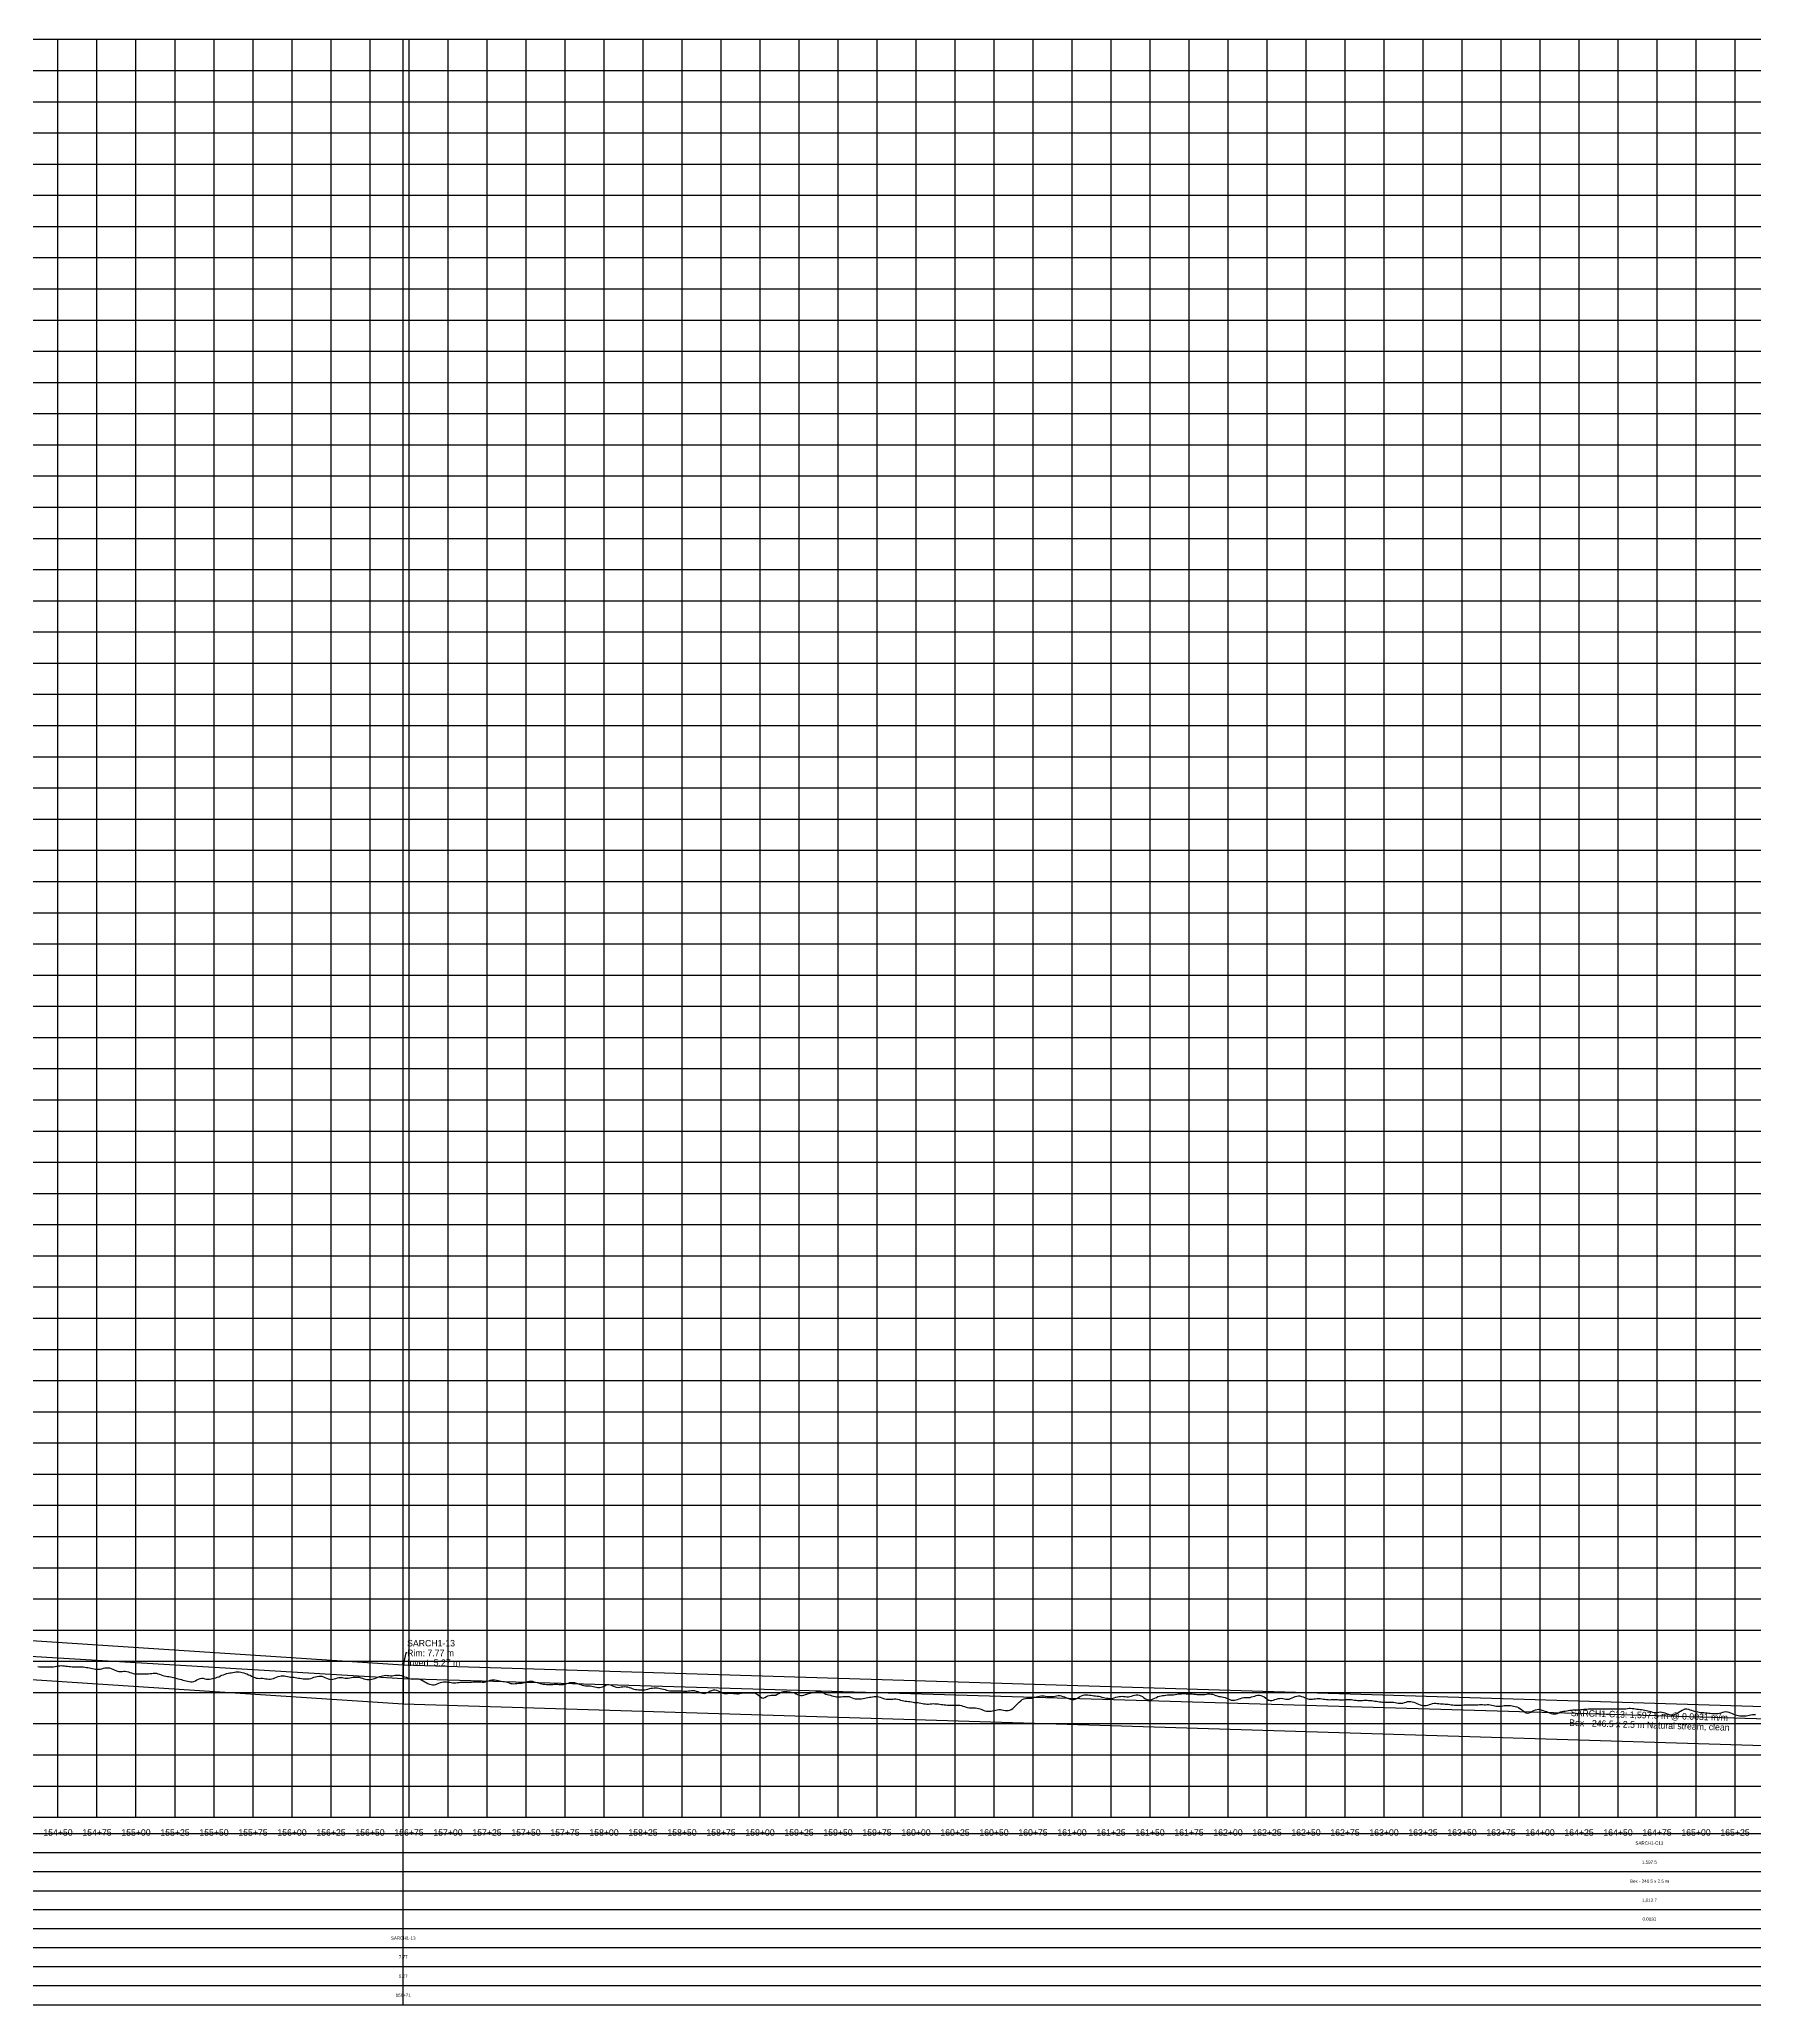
# Model space of a CAD drawing. Extents: x -64 to 17591, y -140 to 1126.
# Drawn here: x 15438 to 16538, y -140 to 1120 of the extents above; entities that cross this region are included whole.
import ezdxf
from ezdxf.enums import TextEntityAlignment as Align

# ---------------------------------------------------------------- set-up
doc = ezdxf.new("R2010")
doc.units = 0
for name, color, linetype in [('Annotation', 7, 'Continuous'), ('Annotation_Table', 254, 'Continuous'), ('Crown', 7, 'Continuous'), ('Grid', 254, 'Continuous'), ('Grid_Text', 7, 'Continuous'), ('Ground_Elevation', 3, 'Continuous'), ('Hydraulic_Grade', 5, 'Continuous'), ('Invert', 7, 'Continuous'), ('Structure', 7, 'Continuous')]:
    doc.layers.add(name, color=color, linetype=linetype)

msp = doc.modelspace()

# ---------------------------------------------------------------- linework, layer by layer
at = {"layer": 'Annotation', "color": 0}
msp.add_lwpolyline([(15671.3, 77.7), (15671.1, 78.7), (15671.9, 78.5)], close=True, dxfattribs=at)
msp.add_lwpolyline([(15673.8, 85.3), (15673, 85.3), (15671.3, 77.7)], dxfattribs=at)
at = {"layer": 'Annotation_Table', "color": 254}
for points in [[(15671.3, -140.2), (15671.3, 1120)], [(-25, -30.5), (17575, -30.5)], [(-25, -42.7), (17575, -42.7)], [(-25, -54.9), (17575, -54.9)], [(-25, -67.1), (17575, -67.1)], [(-25, -79.2), (17575, -79.2)], [(-25, -91.4), (17575, -91.4)], [(-25, -103.6), (17575, -103.6)], [(-25, -115.8), (17575, -115.8)], [(-25, -128), (17575, -128)], [(-25, -140.2), (17575, -140.2)]]:
    msp.add_lwpolyline(points, dxfattribs=at)
at = {"layer": 'Crown', "color": 0}
for points in [[(15096.7, 115.3), (15671.3, 77.7)], [(15671.3, 77.7), (15671.3, 77.7)], [(15671.3, 77.7), (17268.8, 28.8)]]:
    msp.add_lwpolyline(points, dxfattribs=at)
at = {"layer": 'Grid', "color": 254}
for points in [[(-25, 1120), (17575, 1120)], [(15450, -20), (15450, 1120)], [(15475, -20), (15475, 1120)], [(15500, -20), (15500, 1120)], [(15525, -20), (15525, 1120)], [(15550, -20), (15550, 1120)], [(15575, -20), (15575, 1120)], [(15600, -20), (15600, 1120)], [(15625, -20), (15625, 1120)], [(15650, -20), (15650, 1120)], [(15675, -20), (15675, 1120)], [(15700, -20), (15700, 1120)], [(15725, -20), (15725, 1120)], [(15750, -20), (15750, 1120)], [(15775, -20), (15775, 1120)], [(15800, -20), (15800, 1120)], [(15825, -20), (15825, 1120)], [(15850, -20), (15850, 1120)], [(15875, -20), (15875, 1120)], [(15900, -20), (15900, 1120)], [(15925, -20), (15925, 1120)], [(15950, -20), (15950, 1120)], [(15975, -20), (15975, 1120)], [(16000, -20), (16000, 1120)], [(16025, -20), (16025, 1120)], [(16050, -20), (16050, 1120)], [(16075, -20), (16075, 1120)], [(16100, -20), (16100, 1120)], [(16125, -20), (16125, 1120)], [(16150, -20), (16150, 1120)], [(16175, -20), (16175, 1120)], [(16200, -20), (16200, 1120)], [(16225, -20), (16225, 1120)], [(16250, -20), (16250, 1120)], [(16275, -20), (16275, 1120)], [(16300, -20), (16300, 1120)], [(16325, -20), (16325, 1120)], [(16350, -20), (16350, 1120)], [(16375, -20), (16375, 1120)], [(16400, -20), (16400, 1120)], [(16425, -20), (16425, 1120)], [(16450, -20), (16450, 1120)], [(16475, -20), (16475, 1120)], [(16500, -20), (16500, 1120)], [(16525, -20), (16525, 1120)], [(-25, 1100), (17575, 1100)], [(-25, 1080), (17575, 1080)], [(-25, 1060), (17575, 1060)], [(-25, 1040), (17575, 1040)], [(-25, 1020), (17575, 1020)], [(-25, 1000), (17575, 1000)], [(-25, 980), (17575, 980)], [(-25, 960), (17575, 960)], [(-25, 940), (17575, 940)], [(-25, 920), (17575, 920)], [(-25, 900), (17575, 900)], [(-25, 880), (17575, 880)], [(-25, 860), (17575, 860)], [(-25, 840), (17575, 840)], [(-25, 820), (17575, 820)], [(-25, 800), (17575, 800)], [(-25, 780), (17575, 780)], [(-25, 760), (17575, 760)], [(-25, 740), (17575, 740)], [(-25, 720), (17575, 720)], [(-25, 700), (17575, 700)], [(-25, 680), (17575, 680)], [(-25, 660), (17575, 660)], [(-25, 640), (17575, 640)], [(-25, 620), (17575, 620)], [(-25, 600), (17575, 600)], [(-25, 580), (17575, 580)], [(-25, 560), (17575, 560)], [(-25, 540), (17575, 540)], [(-25, 520), (17575, 520)], [(-25, 500), (17575, 500)], [(-25, 480), (17575, 480)], [(-25, 460), (17575, 460)], [(-25, 440), (17575, 440)], [(-25, 420), (17575, 420)], [(-25, 400), (17575, 400)], [(-25, 380), (17575, 380)], [(-25, 360), (17575, 360)], [(-25, 340), (17575, 340)], [(-25, 320), (17575, 320)], [(-25, 300), (17575, 300)], [(-25, 280), (17575, 280)], [(-25, 260), (17575, 260)], [(-25, 240), (17575, 240)], [(-25, 220), (17575, 220)], [(-25, 200), (17575, 200)], [(-25, 180), (17575, 180)], [(-25, 160), (17575, 160)], [(-25, 140), (17575, 140)], [(-25, 120), (17575, 120)], [(-25, 100), (17575, 100)], [(-25, 80), (17575, 80)], [(-25, 60), (17575, 60)], [(-25, 40), (17575, 40)], [(-25, 20), (17575, 20)], [(-25, 0), (17575, 0)], [(-25, -20), (17575, -20)]]:
    msp.add_lwpolyline(points, dxfattribs=at)
at = {"layer": 'Ground_Elevation', "color": 3}
msp.add_lwpolyline([(15437.1, 76.6), (15438.1, 76.5), (15439.1, 76.5), (15440.1, 76.5), (15441.1, 76.5), (15442.1, 76.5), (15443.1, 76.4), (15444.1, 76.4), (15445.1, 76.4), (15446.1, 76.4), (15447.1, 76.5), (15448.1, 76.7), (15449.1, 76.9), (15450.1, 77), (15451.1, 77.1), (15452.1, 77.2), (15453.1, 77.1), (15454.1, 77), (15455.1, 76.9), (15456.1, 76.8), (15457.1, 76.7), (15458.1, 76.6), (15459.1, 76.5), (15460.1, 76.5), (15461.1, 76.5), (15462.1, 76.5), (15463.1, 76.5), (15464.1, 76.5), (15465.1, 76.5), (15466.1, 76.4), (15467.1, 76.2), (15468.1, 76.1), (15469.1, 75.9), (15470.1, 75.7), (15471.1, 75.5), (15472.1, 75.3), (15473.1, 75.1), (15474.1, 75), (15475.1, 74.9), (15476.1, 74.9), (15477.1, 75), (15478.1, 75.2), (15479.1, 75.5), (15480.1, 75.7), (15481.1, 75.8), (15482.1, 75.8), (15483.1, 75.7), (15484.1, 75.3), (15485.1, 74.9), (15486.1, 74.4), (15487.1, 74), (15488.1, 73.6), (15489.1, 73.5), (15490.1, 73.4), (15491.1, 73.4), (15492.1, 73.6), (15493.1, 73.6), (15494.1, 73.5), (15495.1, 73.2), (15496.1, 72.8), (15497.1, 72.5), (15498.1, 72.2), (15499.1, 72), (15500.1, 71.9), (15501.1, 71.9), (15502.1, 72), (15503.1, 72), (15504.1, 72), (15505.1, 72), (15506.1, 71.9), (15507.1, 71.9), (15508.1, 72), (15509.1, 72.1), (15510.1, 72.2), (15511.1, 72.4), (15512.1, 72.4), (15513.1, 72.3), (15514.1, 72), (15515.1, 71.8), (15516.1, 71.3), (15517.1, 70.9), (15518.1, 70.6), (15519.1, 70.4), (15520.1, 70.3), (15521.1, 70.2), (15522.1, 70.1), (15523.1, 69.9), (15524.1, 69.6), (15525.1, 69.3), (15526.1, 69), (15527.1, 68.7), (15528.1, 68.5), (15529.1, 68.2), (15530.1, 67.9), (15531.1, 67.6), (15532.1, 67.4), (15533.1, 67.2), (15534.1, 67), (15535.1, 66.8), (15536.1, 66.8), (15537.1, 67.1), (15538.1, 67.5), (15539.1, 68), (15540.1, 68.6), (15541.1, 69), (15542.1, 69.1), (15543.1, 69.1), (15544.1, 68.8), (15545.1, 68.6), (15546.1, 68.5), (15547.1, 68.6), (15548.1, 68.8), (15549.1, 69), (15550.1, 69.2), (15551.1, 69.4), (15552.1, 69.7), (15553.1, 70.1), (15554.1, 70.6), (15555.1, 71.1), (15556.1, 71.4), (15557.1, 71.8), (15558.1, 72.1), (15559.1, 72.3), (15560.1, 72.5), (15561.1, 72.6), (15562.1, 72.8), (15563.1, 73), (15564.1, 73.2), (15565.1, 73.3), (15566.1, 73.3), (15567.1, 73.1), (15568.1, 72.8), (15569.1, 72.5), (15570.1, 72.2), (15571.1, 71.9), (15572.1, 71.4), (15573.1, 71), (15574.1, 70.5), (15575.1, 70), (15576.1, 69.5), (15577.1, 69.2), (15578.1, 69.1), (15579.1, 69), (15580.1, 69.1), (15581.1, 69.1), (15582.1, 69), (15583.1, 68.8), (15584.1, 68.7), (15585.1, 68.6), (15586.1, 68.6), (15587.1, 68.7), (15588.1, 68.9), (15589.1, 69.3), (15590.1, 69.8), (15591.1, 70.2), (15592.1, 70.5), (15593.1, 70.6), (15594.1, 70.6), (15595.1, 70.6), (15596.1, 70.4), (15597.1, 70.2), (15598.1, 70), (15599.1, 69.9), (15600.1, 69.8), (15601.1, 69.7), (15602.1, 69.5), (15603.1, 69.4), (15604.1, 69.2), (15605.1, 69.1), (15606.1, 69), (15607.1, 68.8), (15608.1, 68.8), (15609.1, 68.8), (15610.1, 68.8), (15611.1, 68.8), (15612.1, 69), (15613.1, 69.3), (15614.1, 69.7), (15615.1, 70), (15616.1, 70.3), (15617.1, 70.5), (15618.1, 70.5), (15619.1, 70.4), (15620.1, 70.1), (15621.1, 69.6), (15622.1, 69.1), (15623.1, 68.7), (15624.1, 68.5), (15625.1, 68.4), (15626.1, 68.5), (15627.1, 68.7), (15628.1, 69), (15629.1, 69.3), (15630.1, 69.5), (15631.1, 69.6), (15632.1, 69.6), (15633.1, 69.4), (15634.1, 69.2), (15635.1, 69.1), (15636.1, 69.1), (15637.1, 69.3), (15638.1, 69.5), (15639.1, 69.7), (15640.1, 69.8), (15641.1, 69.9), (15642.1, 69.8), (15643.1, 69.7), (15644.1, 69.4), (15645.1, 69.2), (15646.1, 68.8), (15647.1, 68.5), (15648.1, 68.3), (15649.1, 68.3), (15650.1, 68.4), (15651.1, 68.5), (15652.1, 68.7), (15653.1, 69), (15654.1, 69.4), (15655.1, 69.8), (15656.1, 70.2), (15657.1, 70.5), (15658.1, 70.7), (15659.1, 70.9), (15660.1, 71), (15661.1, 70.9), (15662.1, 70.8), (15663.1, 70.7), (15664.1, 70.7), (15665.1, 70.8), (15666.1, 71), (15667.1, 71.1), (15668.1, 71.1), (15669.1, 71), (15670.1, 70.8), (15671.1, 70.5), (15672.1, 70.1), (15673.1, 69.8), (15674.1, 69.4), (15675.1, 69), (15676.1, 68.8), (15677.1, 68.6), (15678.1, 68.7), (15679.1, 68.8), (15680.1, 68.8), (15681.1, 68.7), (15682.1, 68.4), (15683.1, 68), (15684.1, 67.5), (15685.1, 66.9), (15686.1, 66.4), (15687.1, 65.8), (15688.1, 65.3), (15689.1, 65), (15690.1, 64.8), (15691.1, 64.9), (15692.1, 65.1), (15693.1, 65.6), (15694.1, 66), (15695.1, 66.4), (15696.1, 66.7), (15697.1, 66.9), (15698.1, 66.9), (15699.1, 66.8), (15700.1, 66.7), (15701.1, 66.5), (15702.1, 66.3), (15703.1, 66.1), (15704.1, 66.1), (15705.1, 66.2), (15706.1, 66.3), (15707.1, 66.4), (15708.1, 66.5), (15709.1, 66.5), (15710.1, 66.5), (15711.1, 66.5), (15712.1, 66.5), (15713.1, 66.5), (15714.1, 66.6), (15715.1, 66.7), (15716.1, 66.8), (15717.1, 66.9), (15718.1, 66.9), (15719.1, 66.9), (15720.1, 66.9), (15721.1, 66.8), (15722.1, 66.7), (15723.1, 66.7), (15724.1, 66.9), (15725.1, 67.2), (15726.1, 67.5), (15727.1, 67.8), (15728.1, 68), (15729.1, 68.1), (15730.1, 68.1), (15731.1, 67.9), (15732.1, 67.7), (15733.1, 67.4), (15734.1, 67.3), (15735.1, 67.1), (15736.1, 67), (15737.1, 66.8), (15738.1, 66.5), (15739.1, 66.1), (15740.1, 65.8), (15741.1, 65.7), (15742.1, 65.6), (15743.1, 65.7), (15744.1, 65.8), (15745.1, 65.9), (15746.1, 66), (15747.1, 66), (15748.1, 66.1), (15749.1, 66.3), (15750.1, 66.6), (15751.1, 67), (15752.1, 67.2), (15753.1, 67.3), (15754.1, 67.2), (15755.1, 66.9), (15756.1, 66.7), (15757.1, 66.4), (15758.1, 66.1), (15759.1, 65.8), (15760.1, 65.6), (15761.1, 65.4), (15762.1, 65.3), (15763.1, 65.2), (15764.1, 65.1), (15765.1, 65.1), (15766.1, 65.1), (15767.1, 65.2), (15768.1, 65.3), (15769.1, 65.3), (15770.1, 65.3), (15771.1, 65.1), (15772.1, 65), (15773.1, 65), (15774.1, 65.1), (15775.1, 65.3), (15776.1, 65.7), (15777.1, 66), (15778.1, 66.3), (15779.1, 66.4), (15780.1, 66.4), (15781.1, 66.3), (15782.1, 66), (15783.1, 65.8), (15784.1, 65.4), (15785.1, 65), (15786.1, 64.7), (15787.1, 64.4), (15788.1, 64.2), (15789.1, 64.2), (15790.1, 64.2), (15791.1, 64.2), (15792.1, 64.1), (15793.1, 63.8), (15794.1, 63.6), (15795.1, 63.3), (15796.1, 63.1), (15797.1, 63.1), (15798.1, 63.3), (15799.1, 63.6), (15800.1, 64.1), (15801.1, 64.6), (15802.1, 65), (15803.1, 65), (15804.1, 64.8), (15805.1, 64.4), (15806.1, 64), (15807.1, 63.6), (15808.1, 63.3), (15809.1, 63.2), (15810.1, 63.4), (15811.1, 63.5), (15812.1, 63.7), (15813.1, 63.8), (15814.1, 63.7), (15815.1, 63.5), (15816.1, 63.2), (15817.1, 62.9), (15818.1, 62.5), (15819.1, 62.2), (15820.1, 62), (15821.1, 61.8), (15822.1, 61.7), (15823.1, 61.6), (15824.1, 61.6), (15825.1, 61.6), (15826.1, 61.7), (15827.1, 61.9), (15828.1, 62.2), (15829.1, 62.5), (15830.1, 62.7), (15831.1, 62.8), (15832.1, 62.9), (15833.1, 62.9), (15834.1, 62.9), (15835.1, 62.7), (15836.1, 62.5), (15837.1, 62.4), (15838.1, 62.1), (15839.1, 61.9), (15840.1, 61.5), (15841.1, 61.2), (15842.1, 61), (15843.1, 61), (15844.1, 61), (15845.1, 61), (15846.1, 61), (15847.1, 61.1), (15848.1, 61.1), (15849.1, 61.1), (15850.1, 61), (15851.1, 60.9), (15852.1, 60.9), (15853.1, 60.9), (15854.1, 61), (15855.1, 61.1), (15856.1, 61.2), (15857.1, 61.3), (15858.1, 61.2), (15859.1, 60.9), (15860.1, 60.6), (15861.1, 60.1), (15862.1, 59.7), (15863.1, 59.5), (15864.1, 59.4), (15865.1, 59.6), (15866.1, 60), (15867.1, 60.5), (15868.1, 61), (15869.1, 61.3), (15870.1, 61.6), (15871.1, 61.7), (15872.1, 61.5), (15873.1, 61.1), (15874.1, 60.6), (15875.1, 60), (15876.1, 59.6), (15877.1, 59.4), (15878.1, 59.3), (15879.1, 59.4), (15880.1, 59.5), (15881.1, 59.6), (15882.1, 59.5), (15883.1, 59.4), (15884.1, 59.3), (15885.1, 59.2), (15886.1, 59.2), (15887.1, 59.4), (15888.1, 59.6), (15889.1, 59.8), (15890.1, 59.8), (15891.1, 59.8), (15892.1, 59.7), (15893.1, 59.7), (15894.1, 59.8), (15895.1, 59.8), (15896.1, 59.8), (15897.1, 59.5), (15898.1, 59), (15899.1, 58.2), (15900.1, 57.3), (15901.1, 56.6), (15902.1, 56.4), (15903.1, 56.8), (15904.1, 57.4), (15905.1, 57.8), (15906.1, 58.1), (15907.1, 58.2), (15908.1, 58.2), (15909.1, 58.2), (15910.1, 58.3), (15911.1, 58.8), (15912.1, 59.4), (15913.1, 60), (15914.1, 60.4), (15915.1, 60.6), (15916.1, 60.7), (15917.1, 60.6), (15918.1, 60.5), (15919.1, 60.3), (15920.1, 60.1), (15921.1, 60), (15922.1, 59.7), (15923.1, 59.2), (15924.1, 58.7), (15925.1, 58.3), (15926.1, 58.1), (15927.1, 58.1), (15928.1, 58.3), (15929.1, 58.7), (15930.1, 59), (15931.1, 59.3), (15932.1, 59.5), (15933.1, 59.7), (15934.1, 59.9), (15935.1, 60.2), (15936.1, 60.4), (15937.1, 60.4), (15938.1, 60.4), (15939.1, 60.3), (15940.1, 60), (15941.1, 59.5), (15942.1, 59), (15943.1, 58.6), (15944.1, 58.4), (15945.1, 58.2), (15946.1, 57.9), (15947.1, 57.6), (15948.1, 57.4), (15949.1, 57.2), (15950.1, 57.1), (15951.1, 57.1), (15952.1, 57.2), (15953.1, 57.3), (15954.1, 57.4), (15955.1, 57.5), (15956.1, 57.5), (15957.1, 57.3), (15958.1, 57), (15959.1, 56.6), (15960.1, 56.2), (15961.1, 56), (15962.1, 55.9), (15963.1, 55.9), (15964.1, 55.9), (15965.1, 56), (15966.1, 56.1), (15967.1, 56.3), (15968.1, 56.5), (15969.1, 56.7), (15970.1, 56.9), (15971.1, 57), (15972.1, 57.2), (15973.1, 57.4), (15974.1, 57.5), (15975.1, 57.4), (15976.1, 57.2), (15977.1, 56.9), (15978.1, 56.6), (15979.1, 56.2), (15980.1, 55.9), (15981.1, 55.7), (15982.1, 55.7), (15983.1, 55.7), (15984.1, 55.7), (15985.1, 55.8), (15986.1, 55.9), (15987.1, 55.9), (15988.1, 55.7), (15989.1, 55.4), (15990.1, 55.1), (15991.1, 54.9), (15992.1, 54.7), (15993.1, 54.5), (15994.1, 54.4), (15995.1, 54.3), (15996.1, 54.1), (15997.1, 53.9), (15998.1, 53.7), (15999.1, 53.6), (16000.1, 53.5), (16001.1, 53.5), (16002.1, 53.4), (16003.1, 53.2), (16004.1, 52.9), (16005.1, 52.8), (16006.1, 52.6), (16007.1, 52.5), (16008.1, 52.5), (16009.1, 52.6), (16010.1, 52.8), (16011.1, 52.9), (16012.1, 52.8), (16013.1, 52.7), (16014.1, 52.6), (16015.1, 52.5), (16016.1, 52.3), (16017.1, 52.2), (16018.1, 52.1), (16019.1, 52), (16020.1, 51.9), (16021.1, 51.8), (16022.1, 51.8), (16023.1, 51.8), (16024.1, 51.8), (16025.1, 51.9), (16026.1, 51.9), (16027.1, 51.9), (16028.1, 51.8), (16029.1, 51.6), (16030.1, 51.3), (16031.1, 50.9), (16032.1, 50.5), (16033.1, 50.3), (16034.1, 50.1), (16035.1, 50.1), (16036.1, 50.1), (16037.1, 50.1), (16038.1, 50.1), (16039.1, 50), (16040.1, 49.8), (16041.1, 49.4), (16042.1, 49), (16043.1, 48.6), (16044.1, 48.2), (16045.1, 48), (16046.1, 48), (16047.1, 48), (16048.1, 48.1), (16049.1, 48.3), (16050.1, 48.5), (16051.1, 48.7), (16052.1, 48.9), (16053.1, 49), (16054.1, 49), (16055.1, 48.9), (16056.1, 48.7), (16057.1, 48.5), (16058.1, 48.4), (16059.1, 48.4), (16060.1, 48.6), (16061.1, 49.1), (16062.1, 49.8), (16063.1, 50.7), (16064.1, 51.8), (16065.1, 52.8), (16066.1, 53.8), (16067.1, 54.6), (16068.1, 55.4), (16069.1, 55.9), (16070.1, 56.2), (16071.1, 56.4), (16072.1, 56.4), (16073.1, 56.4), (16074.1, 56.4), (16075.1, 56.6), (16076.1, 56.9), (16077.1, 57.2), (16078.1, 57.5), (16079.1, 57.7), (16080.1, 57.9), (16081.1, 57.9), (16082.1, 57.8), (16083.1, 57.6), (16084.1, 57.5), (16085.1, 57.4), (16086.1, 57.3), (16087.1, 57.3), (16088.1, 57.4), (16089.1, 57.7), (16090.1, 57.9), (16091.1, 58.1), (16092.1, 58.1), (16093.1, 57.9), (16094.1, 57.5), (16095.1, 57.2), (16096.1, 56.8), (16097.1, 56.3), (16098.1, 55.9), (16099.1, 55.6), (16100.1, 55.5), (16101.1, 55.5), (16102.1, 55.8), (16103.1, 56.2), (16104.1, 56.7), (16105.1, 57.3), (16106.1, 57.8), (16107.1, 58.2), (16108.1, 58.4), (16109.1, 58.5), (16110.1, 58.4), (16111.1, 58.3), (16112.1, 58.2), (16113.1, 58), (16114.1, 57.9), (16115.1, 57.8), (16116.1, 57.7), (16117.1, 57.6), (16118.1, 57.3), (16119.1, 57), (16120.1, 56.8), (16121.1, 56.6), (16122.1, 56.4), (16123.1, 56.3), (16124.1, 56.2), (16125.1, 56.2), (16126.1, 56.4), (16127.1, 56.6), (16128.1, 56.9), (16129.1, 57.1), (16130.1, 57.3), (16131.1, 57.5), (16132.1, 57.6), (16133.1, 57.5), (16134.1, 57.4), (16135.1, 57.2), (16136.1, 57.2), (16137.1, 57.4), (16138.1, 57.7), (16139.1, 58), (16140.1, 58.3), (16141.1, 58.5), (16142.1, 58.5), (16143.1, 58.2), (16144.1, 57.8), (16145.1, 57.3), (16146.1, 56.6), (16147.1, 56), (16148.1, 55.5), (16149.1, 55.3), (16150.1, 55.3), (16151.1, 55.5), (16152.1, 55.9), (16153.1, 56.3), (16154.1, 56.8), (16155.1, 57.3), (16156.1, 57.6), (16157.1, 57.8), (16158.1, 58), (16159.1, 58.1), (16160.1, 58.3), (16161.1, 58.4), (16162.1, 58.5), (16163.1, 58.5), (16164.1, 58.5), (16165.1, 58.5), (16166.1, 58.7), (16167.1, 58.9), (16168.1, 59.1), (16169.1, 59.2), (16170.1, 59.2), (16171.1, 59.3), (16172.1, 59.3), (16173.1, 59.2), (16174.1, 59.2), (16175.1, 59.1), (16176.1, 59.1), (16177.1, 59.1), (16178.1, 58.9), (16179.1, 58.8), (16180.1, 58.6), (16181.1, 58.6), (16182.1, 58.6), (16183.1, 58.6), (16184.1, 58.7), (16185.1, 58.7), (16186.1, 58.9), (16187.1, 59.1), (16188.1, 59.1), (16189.1, 59), (16190.1, 58.8), (16191.1, 58.5), (16192.1, 58.1), (16193.1, 57.8), (16194.1, 57.5), (16195.1, 57.3), (16196.1, 57.1), (16197.1, 56.9), (16198.1, 56.7), (16199.1, 56.4), (16200.1, 56), (16201.1, 55.5), (16202.1, 55.1), (16203.1, 55), (16204.1, 55), (16205.1, 55.2), (16206.1, 55.5), (16207.1, 55.9), (16208.1, 56.2), (16209.1, 56.5), (16210.1, 56.7), (16211.1, 56.7), (16212.1, 56.7), (16213.1, 56.7), (16214.1, 56.8), (16215.1, 57.1), (16216.1, 57.4), (16217.1, 57.7), (16218.1, 58), (16219.1, 58.2), (16220.1, 58.2), (16221.1, 58.1), (16222.1, 57.7), (16223.1, 57.2), (16224.1, 56.5), (16225.1, 55.7), (16226.1, 55.1), (16227.1, 54.8), (16228.1, 54.8), (16229.1, 55), (16230.1, 55.4), (16231.1, 55.8), (16232.1, 56.1), (16233.1, 56.2), (16234.1, 56.3), (16235.1, 56.2), (16236.1, 55.9), (16237.1, 55.7), (16238.1, 55.6), (16239.1, 55.7), (16240.1, 56.1), (16241.1, 56.6), (16242.1, 57), (16243.1, 57.4), (16244.1, 57.7), (16245.1, 57.9), (16246.1, 57.8), (16247.1, 57.5), (16248.1, 57.1), (16249.1, 56.7), (16250.1, 56.3), (16251.1, 56), (16252.1, 55.8), (16253.1, 55.7), (16254.1, 55.8), (16255.1, 55.9), (16256.1, 56), (16257.1, 56.2), (16258.1, 56.2), (16259.1, 56.2), (16260.1, 56), (16261.1, 55.8), (16262.1, 55.6), (16263.1, 55.5), (16264.1, 55.4), (16265.1, 55.3), (16266.1, 55.4), (16267.1, 55.5), (16268.1, 55.5), (16269.1, 55.4), (16270.1, 55.4), (16271.1, 55.3), (16272.1, 55.3), (16273.1, 55.3), (16274.1, 55.3), (16275.1, 55.4), (16276.1, 55.5), (16277.1, 55.5), (16278.1, 55.5), (16279.1, 55.4), (16280.1, 55.3), (16281.1, 55.1), (16282.1, 55), (16283.1, 54.8), (16284.1, 54.8), (16285.1, 54.8), (16286.1, 54.9), (16287.1, 55), (16288.1, 55), (16289.1, 55), (16290.1, 54.9), (16291.1, 54.9), (16292.1, 54.8), (16293.1, 54.6), (16294.1, 54.5), (16295.1, 54.4), (16296.1, 54.2), (16297.1, 54), (16298.1, 53.9), (16299.1, 53.8), (16300.1, 53.7), (16301.1, 53.7), (16302.1, 53.7), (16303.1, 53.8), (16304.1, 53.8), (16305.1, 53.8), (16306.1, 53.7), (16307.1, 53.5), (16308.1, 53.4), (16309.1, 53.2), (16310.1, 53.2), (16311.1, 53.2), (16312.1, 53.2), (16313.1, 53.5), (16314.1, 53.8), (16315.1, 54.1), (16316.1, 54.2), (16317.1, 54.1), (16318.1, 54), (16319.1, 53.7), (16320.1, 53.4), (16321.1, 52.9), (16322.1, 52.5), (16323.1, 52.1), (16324.1, 51.8), (16325.1, 51.6), (16326.1, 51.6), (16327.1, 51.7), (16328.1, 51.9), (16329.1, 52.2), (16330.1, 52.5), (16331.1, 52.9), (16332.1, 53.1), (16333.1, 53.1), (16334.1, 53), (16335.1, 52.9), (16336.1, 52.8), (16337.1, 52.7), (16338.1, 52.6), (16339.1, 52.5), (16340.1, 52.5), (16341.1, 52.4), (16342.1, 52.3), (16343.1, 52.1), (16344.1, 52), (16345.1, 51.9), (16346.1, 51.8), (16347.1, 51.8), (16348.1, 51.8), (16349.1, 51.8), (16350.1, 51.9), (16351.1, 52), (16352.1, 52), (16353.1, 52), (16354.1, 52), (16355.1, 52), (16356.1, 52), (16357.1, 52), (16358.1, 52), (16359.1, 52.1), (16360.1, 52.1), (16361.1, 52.2), (16362.1, 52.2), (16363.1, 52.2), (16364.1, 52.1), (16365.1, 52.1), (16366.1, 52.2), (16367.1, 52.2), (16368.1, 52.1), (16369.1, 51.8), (16370.1, 51.6), (16371.1, 51.4), (16372.1, 51.3), (16373.1, 51.2), (16374.1, 51.2), (16375.1, 51.3), (16376.1, 51.4), (16377.1, 51.6), (16378.1, 51.7), (16379.1, 51.7), (16380.1, 51.7), (16381.1, 51.6), (16382.1, 51.5), (16383.1, 51.3), (16384.1, 51), (16385.1, 50.7), (16386.1, 50.3), (16387.1, 49.7), (16388.1, 49), (16389.1, 48.3), (16390.1, 47.6), (16391.1, 47), (16392.1, 46.8), (16393.1, 46.9), (16394.1, 47.3), (16395.1, 47.9), (16396.1, 48.4), (16397.1, 48.8), (16398.1, 49.1), (16399.1, 49.2), (16400.1, 49), (16401.1, 48.7), (16402.1, 48.4), (16403.1, 48.1), (16404.1, 47.8), (16405.1, 47.4), (16406.1, 47), (16407.1, 46.5), (16408.1, 46.3), (16409.1, 46.2), (16410.1, 46.3), (16411.1, 46.6), (16412.1, 47), (16413.1, 47.5), (16414.1, 47.7), (16415.1, 47.9), (16416.1, 48), (16417.1, 48.3), (16418.1, 48.4), (16419.1, 48.6), (16420.1, 48.7), (16421.1, 48.8), (16422.1, 48.8), (16423.1, 48.8), (16424.1, 48.8), (16425.1, 48.8), (16426.1, 49), (16427.1, 49.1), (16428.1, 49.2), (16429.1, 49.3), (16430.1, 49.3), (16431.1, 49.4), (16432.1, 49.4), (16433.1, 49.4), (16434.1, 49.4), (16435.1, 49.4), (16436.1, 49.5), (16437.1, 49.5), (16438.1, 49.5), (16439.1, 49.5), (16440.1, 49.5), (16441.1, 49.5), (16442.1, 49.4), (16443.1, 49.4), (16444.1, 49.4), (16445.1, 49.4), (16446.1, 49.4), (16447.1, 49.5), (16448.1, 49.5), (16449.1, 49.6), (16450.1, 49.6), (16451.1, 49.5), (16452.1, 49.4), (16453.1, 49.4), (16454.1, 49.5), (16455.1, 49.6), (16456.1, 49.8), (16457.1, 49.9), (16458.1, 49.9), (16459.1, 49.8), (16460.1, 49.7), (16461.1, 49.5), (16462.1, 49.3), (16463.1, 49.2), (16464.1, 49.1), (16465.1, 49), (16466.1, 48.8), (16467.1, 48.7), (16468.1, 48.5), (16469.1, 48.3), (16470.1, 48), (16471.1, 47.7), (16472.1, 47.4), (16473.1, 47.2), (16474.1, 47.1), (16475.1, 47.2), (16476.1, 47.4), (16477.1, 47.5), (16478.1, 47.4), (16479.1, 47.2), (16480.1, 46.9), (16481.1, 46.5), (16482.1, 46.1), (16483.1, 45.8), (16484.1, 45.7), (16485.1, 45.7), (16486.1, 45.9), (16487.1, 46.3), (16488.1, 46.8), (16489.1, 47.5), (16490.1, 48.1), (16491.1, 48.7), (16492.1, 49.1), (16493.1, 49.4), (16494.1, 49.4), (16495.1, 49.2), (16496.1, 48.9), (16497.1, 48.6), (16498.1, 48.2), (16499.1, 48), (16500.1, 47.8), (16501.1, 47.5), (16502.1, 47.4), (16503.1, 47.2), (16504.1, 47.2), (16505.1, 47.1), (16506.1, 47), (16507.1, 46.9), (16508.1, 46.8), (16509.1, 46.7), (16510.1, 46.6), (16511.1, 46.5), (16512.1, 46.4), (16513.1, 46.4), (16514.1, 46.5), (16515.1, 46.7), (16516.1, 46.9), (16517.1, 47.3), (16518.1, 47.5), (16519.1, 47.7), (16520.1, 47.6), (16521.1, 47.3), (16522.1, 46.9), (16523.1, 46.4), (16524.1, 46.1), (16525.1, 45.7), (16526.1, 45.4), (16527.1, 45.2), (16528.1, 45.1), (16529.1, 45), (16530.1, 45), (16531.1, 45), (16532.1, 45.1), (16533.1, 45.2), (16534.1, 45.4), (16535.1, 45.6), (16536.1, 45.8), (16537.1, 45.9), (16538.1, 45.9)], dxfattribs=at)
at = {"layer": 'Hydraulic_Grade', "color": 5}
for points in [[(15096.7, 103.4), (15671.3, 69)], [(15671.3, 69), (15671.3, 69)], [(15671.3, 69), (17268.8, 21.8)]]:
    msp.add_lwpolyline(points, dxfattribs=at)
at = {"layer": 'Invert', "color": 0}
for points in [[(15096.7, 90.3), (15671.3, 52.7)], [(15671.3, 52.7), (15671.3, 52.7)], [(15671.3, 52.7), (17268.8, 3.8)]]:
    msp.add_lwpolyline(points, dxfattribs=at)
at = {"layer": 'Structure', "color": 0}
msp.add_lwpolyline([(15671.3, 77.7), (15671.3, 52.7)], dxfattribs=at)
msp.add_lwpolyline([(15671.3, 77.7), (15671.3, 52.7)], dxfattribs=at)

# ---------------------------------------------------------------- texts
at = {"layer": 'Annotation', "color": 0}
for s, height, p in [('SARCH1-13', 4.17, (15673.8, 91.6)), ('Rim: 7.77 m', 4.167, (15673.8, 85.3)), ('Invert: 5.27 m', 4.167, (15673.8, 79.1))]:
    msp.add_text(s, height=height, dxfattribs=at).set_placement(p, align=Align.MIDDLE_LEFT)
for s, p in [('Box - 246.5 x 2.5 m Natural stream, clean', (16470.1, 39.1)), ('SARCH1-C13: 1,597.5 m @ 0.0031 m/m', (16470.1, 45.4))]:
    msp.add_text(s, height=4.167, rotation=358.2445, dxfattribs=at).set_placement(p, align=Align.MIDDLE_CENTER)
at = {"layer": 'Annotation_Table', "color": 0}
for s, height, p in [('SARCH1-C13', 2.08, (16470.1, -36.6)), ('1,597.5', 2.08, (16470.1, -48.8)), ('Box - 246.5 x 2.5 m', 2.083, (16470.1, -61)), ('1,012.7', 2.08, (16470.1, -73.2)), ('0.0031', 2.08, (16470.1, -85.3)), ('SARCH1-13', 2.08, (15671.3, -97.5)), ('7.77', 2.08, (15671.3, -109.7)), ('5.27', 2.08, (15671.3, -121.9)), ('156+71', 2.08, (15671.3, -134.1))]:
    msp.add_text(s, height=height, dxfattribs=at).set_placement(p, align=Align.MIDDLE_CENTER)
at = {"layer": 'Grid_Text', "color": 0}
for s, p in [('154+50', (15450, -27.7)), ('154+75', (15475, -27.7)), ('155+00', (15500, -27.7)), ('155+25', (15525, -27.7)), ('155+50', (15550, -27.7)), ('155+75', (15575, -27.7)), ('156+00', (15600, -27.7)), ('156+25', (15625, -27.7)), ('156+50', (15650, -27.7)), ('156+75', (15675, -27.7)), ('157+00', (15700, -27.7)), ('157+25', (15725, -27.7)), ('157+50', (15750, -27.7)), ('157+75', (15775, -27.7)), ('158+00', (15800, -27.7)), ('158+25', (15825, -27.7)), ('158+50', (15850, -27.7)), ('158+75', (15875, -27.7)), ('159+00', (15900, -27.7)), ('159+25', (15925, -27.7)), ('159+50', (15950, -27.7)), ('159+75', (15975, -27.7)), ('160+00', (16000, -27.7)), ('160+25', (16025, -27.7)), ('160+50', (16050, -27.7)), ('160+75', (16075, -27.7)), ('161+00', (16100, -27.7)), ('161+25', (16125, -27.7)), ('161+50', (16150, -27.7)), ('161+75', (16175, -27.7)), ('162+00', (16200, -27.7)), ('162+25', (16225, -27.7)), ('162+50', (16250, -27.7)), ('162+75', (16275, -27.7)), ('163+00', (16300, -27.7)), ('163+25', (16325, -27.7)), ('163+50', (16350, -27.7)), ('163+75', (16375, -27.7)), ('164+00', (16400, -27.7)), ('164+25', (16425, -27.7)), ('164+50', (16450, -27.7)), ('164+75', (16475, -27.7)), ('165+00', (16500, -27.7)), ('165+25', (16525, -27.7))]:
    msp.add_text(s, height=4.17, dxfattribs=at).set_placement(p, align=Align.TOP_CENTER)

doc.saveas('drawing.dxf')
